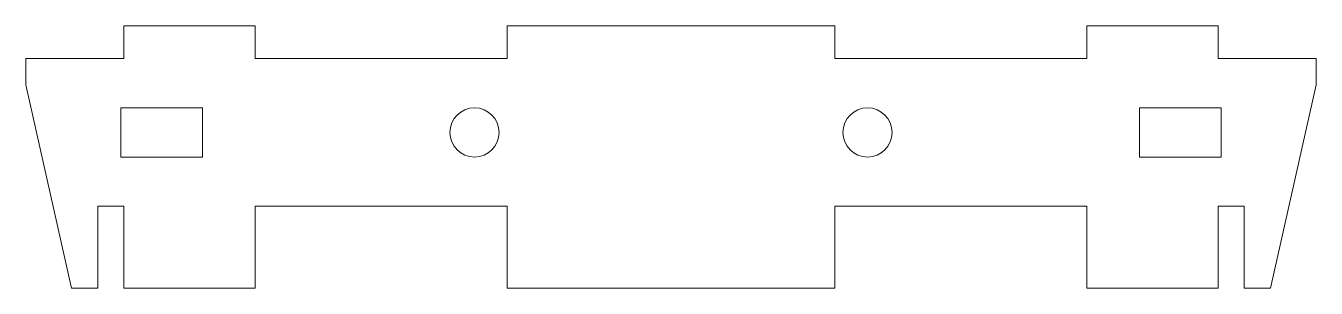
# Model space of a CAD drawing. Header units: millimetres. Extents: x -39.4 to 39.4, y -32.6 to -16.6.
import ezdxf

# ---------------------------------------------------------------- set-up
doc = ezdxf.new("R2010")
doc.units = ezdxf.units.MM

msp = doc.modelspace()

# ---------------------------------------------------------------- linework, layer by layer
at = {"color": 7, "linetype": 'Continuous', "lineweight": 15}
for p, q in [((-33.4, -16.6), (-33.4, -18.6)), ((-25.4, -16.6), (-33.4, -16.6)), ((-25.4, -18.6), (-25.4, -16.6)), ((-10, -16.6), (-10, -18.6)), ((10, -16.6), (-10, -16.6)), ((10, -18.6), (10, -16.6)), ((25.4, -16.6), (25.4, -18.6)), ((33.4, -16.6), (25.4, -16.6)), ((33.4, -18.6), (33.4, -16.6)), ((-39.395, -18.6), (-39.395, -20.2)), ((-33.4, -18.6), (-39.395, -18.6)), ((-10, -18.6), (-25.4, -18.6)), ((25.4, -18.6), (10, -18.6)), ((39.395, -18.6), (33.4, -18.6)), ((39.395, -20.2), (39.395, -18.6)), ((-39.395, -20.2), (-36.6, -32.6)), ((36.6, -32.6), (39.395, -20.2)), ((-28.6, -21.6), (-33.6, -21.6)), ((-33.6, -21.6), (-33.6, -24.6)), ((-28.6, -24.6), (-28.6, -21.6)), ((33.6, -21.6), (28.6, -21.6)), ((28.6, -21.6), (28.6, -24.6)), ((33.6, -24.6), (33.6, -21.6)), ((-33.6, -24.6), (-28.6, -24.6)), ((28.6, -24.6), (33.6, -24.6)), ((-35, -27.6), (-33.4, -27.6)), ((-35, -32.6), (-35, -27.6)), ((-33.4, -27.6), (-33.4, -32.6)), ((-25.4, -27.6), (-10, -27.6)), ((-25.4, -32.6), (-25.4, -27.6)), ((-10, -27.6), (-10, -32.6)), ((10, -27.6), (25.4, -27.6)), ((10, -32.6), (10, -27.6)), ((25.4, -27.6), (25.4, -32.6)), ((33.4, -32.6), (33.4, -27.6)), ((33.4, -27.6), (35, -27.6)), ((35, -27.6), (35, -32.6)), ((-36.6, -32.6), (-35, -32.6)), ((-33.4, -32.6), (-25.4, -32.6)), ((-10, -32.6), (10, -32.6)), ((25.4, -32.6), (33.4, -32.6)), ((35, -32.6), (36.6, -32.6))]:
    msp.add_line(p, q, dxfattribs=at)
for centre in [(-12, -23.1), (12, -23.1)]:
    msp.add_circle(centre, 1.5, dxfattribs=at)

doc.saveas('drawing.dxf')
